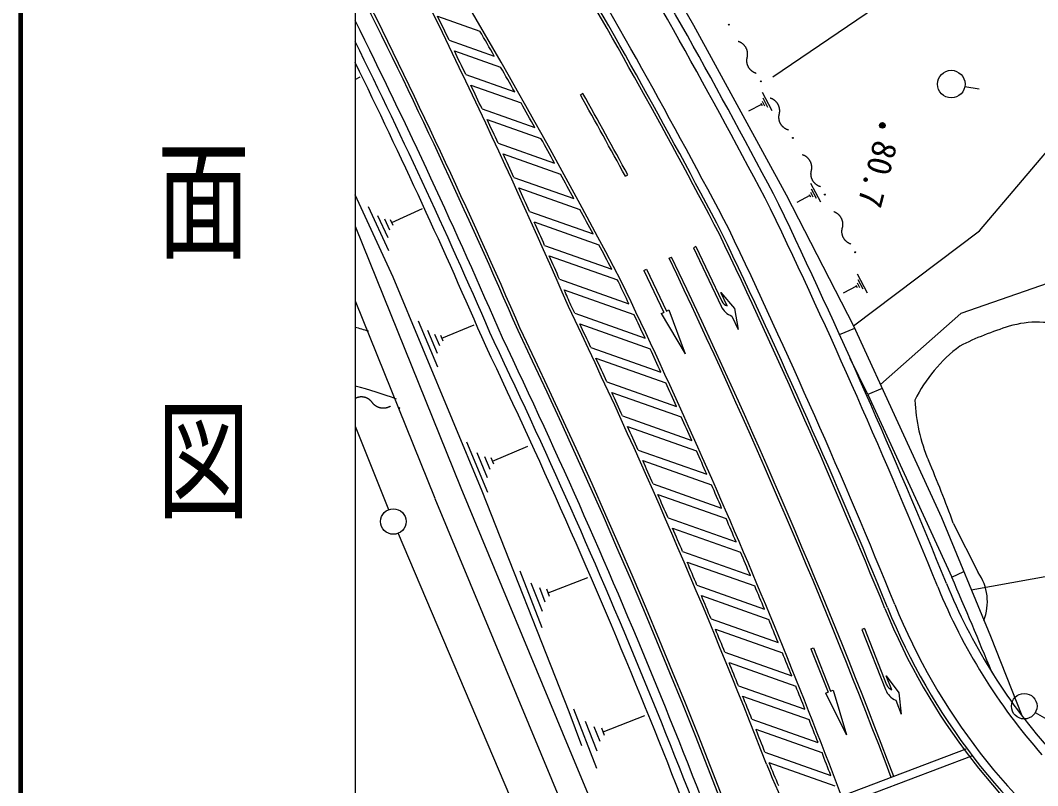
# Model space of a CAD drawing. Units: millimetres, scale not verified. Extents: x 40000 to 680000, y 20000 to 380000.
# Drawn here: x 40000 to 94683, y 292404 to 333545 of the extents above; entities that cross this region are included whole.
import ezdxf
from ezdxf.enums import TextEntityAlignment as Align

# ---------------------------------------------------------------- set-up
doc = ezdxf.new("R2010")
doc.units = ezdxf.units.MM
doc.header["$LTSCALE"] = 1000
for name, color, linetype, lineweight in [('M-BGD', 7, 'Continuous', 25), ('M-TTL', 2, 'Continuous', 140), ('M-TTL-BAND', 7, 'Continuous', 25)]:
    doc.layers.add(name, color=color, linetype=linetype, lineweight=lineweight)
doc.styles.add('@ＭＳ ゴシック', font='')
doc.styles.add('ＭＳ ゴシック', font='')
doc.styles.get('@ＭＳ ゴシック').set_extended_font_data('@MS Gothic')
doc.styles.get('ＭＳ ゴシック').set_extended_font_data('MS Gothic')

msp = doc.modelspace()

# ---------------------------------------------------------------- linework, layer by layer
at = {"layer": 'M-BGD'}
for p, q in [((62425, 333765), (64705, 332960)), ((63051, 332484), (65475, 331628)), ((63330, 331908), (65818, 331030)), ((58000, 330367), (58269, 330501)), ((63944, 330631), (66575, 329702)), ((64219, 330057), (66912, 329106)), ((90768, 329995), (91544, 329862)), ((70239, 329612), (70108, 329539)), ((79871, 329680), (80398, 328690)), ((79871, 329204), (80003, 328956)), ((79904, 329380), (80168, 328885)), ((64822, 328783), (67655, 327783)), ((79838, 329027), (79145, 328659)), ((79805, 329089), (79871, 328966)), ((65092, 328211), (67986, 327189)), ((86369, 327960), (86305, 327834)), ((65685, 326941), (68716, 325871)), ((65949, 326370), (69042, 325279)), ((66532, 325104), (69759, 323965)), ((72520, 325162), (72652, 325233)), ((66792, 324535), (70079, 323375)), ((82472, 324786), (83007, 323782)), ((82472, 324303), (82606, 324052)), ((82506, 324482), (82773, 323980)), ((82438, 324124), (81735, 323749)), ((82405, 324187), (82472, 324061)), ((59800, 321159), (58708, 323526)), ((59964, 322670), (61621, 323434)), ((67365, 323272), (70783, 322066)), ((59763, 321860), (59218, 323043)), ((59864, 322265), (59591, 322857)), ((60032, 322522), (59896, 322818)), ((67620, 322705), (71097, 321478)), ((58000, 322477), (63671, 308412)), ((68183, 321446), (71789, 320173)), ((76317, 321383), (76181, 321318)), ((76181, 321318), (77668, 318181)), ((76317, 321383), (77708, 318446)), ((68434, 320880), (72098, 319587)), ((74872, 320753), (75007, 320818)), ((73518, 320106), (73654, 320171)), ((73518, 320106), (73654, 320171)), ((73518, 320106), (74589, 317847)), ((73518, 320106), (74589, 317847)), ((73654, 320171), (74724, 317912)), ((73654, 320171), (74724, 317912)), ((84977, 319923), (85519, 318904)), ((68987, 319625), (72712, 318309)), ((84976, 319432), (85112, 319177)), ((85010, 319614), (85282, 319104)), ((69233, 319060), (72983, 317737)), ((77994, 318193), (77651, 318916)), ((77994, 318193), (77651, 318916)), ((84942, 319251), (84228, 318871)), ((84908, 319314), (84976, 319187)), ((58000, 318466), (62280, 307851)), ((69799, 317800), (73580, 316465)), ((74453, 317783), (74589, 317847)), ((74453, 317783), (74589, 317847)), ((74453, 317783), (75727, 315620)), ((74453, 317783), (75727, 315620)), ((74724, 317912), (74860, 317976)), ((74724, 317912), (74860, 317976)), ((74860, 317976), (75727, 315620)), ((74860, 317976), (75727, 315620)), ((62438, 314907), (61402, 317381)), ((62663, 316455), (64394, 317180)), ((70072, 317227), (73846, 315894)), ((78251, 317651), (78593, 316928)), ((78251, 317651), (78593, 316928)), ((62427, 315629), (61909, 316866)), ((62545, 316042), (62286, 316660)), ((84029, 316662), (84849, 316997)), ((62727, 316300), (62598, 316609)), ((70672, 315954), (74432, 314627)), ((70940, 315382), (74694, 314057)), ((85563, 313433), (84612, 315369)), ((71530, 314114), (75269, 312794)), ((71793, 313543), (75526, 312226)), ((72373, 312278), (76092, 310965)), ((58000, 311738), (59795, 307241)), ((72632, 311710), (76345, 310399)), ((65132, 308157), (63997, 310869)), ((65378, 309853), (67276, 310648)), ((65119, 308948), (64552, 310304)), ((65249, 309401), (64965, 310079)), ((73201, 310448), (76901, 309142)), ((65449, 309684), (65307, 310023)), ((73455, 309881), (77149, 308578)), ((74015, 308623), (77695, 307324)), ((63671, 308412), (69539, 294294)), ((74264, 308058), (77939, 306761)), ((62286, 307836), (71432, 285830)), ((74814, 306804), (78475, 305511)), ((75059, 306240), (78715, 304949)), ((90148, 306512), (91487, 303865)), ((60305, 305965), (67417, 289255)), ((75599, 304989), (79242, 303703)), ((75839, 304427), (79477, 303142)), ((68051, 300889), (66863, 303935)), ((68371, 302769), (70503, 303600)), ((68059, 301769), (67465, 303293)), ((68215, 302269), (67918, 303031)), ((68445, 302578), (68297, 302959)), ((76370, 303179), (79995, 301899)), ((76606, 302618), (80226, 301340)), ((77127, 301374), (80735, 300100)), ((77359, 300815), (80962, 299543)), ((85369, 300849), (85230, 300793)), ((85230, 300793), (86510, 297567)), ((85369, 300849), (86567, 297828)), ((82494, 299756), (82633, 299812)), ((82494, 299756), (82633, 299812)), ((82494, 299756), (83416, 297433)), ((82494, 299756), (83416, 297433)), ((82633, 299812), (83556, 297488)), ((82633, 299812), (83556, 297488)), ((77871, 299574), (81461, 298306)), ((78099, 299016), (81684, 297750)), ((86836, 297558), (86541, 298301)), ((86836, 297558), (86541, 298301)), ((78602, 297778), (82175, 296517)), ((83556, 297488), (83695, 297543)), ((83556, 297488), (83695, 297543)), ((83695, 297543), (84408, 295137)), ((83695, 297543), (84408, 295137)), ((78826, 297222), (82394, 295962)), ((83277, 297377), (83416, 297433)), ((83277, 297377), (83416, 297433)), ((83277, 297377), (84408, 295137)), ((83277, 297377), (84408, 295137)), ((87057, 297000), (87352, 296256)), ((87057, 297000), (87352, 296256)), ((70992, 293333), (69749, 296521)), ((71000, 294254), (70379, 295848)), ((71327, 295300), (73559, 296170)), ((79319, 295987), (82876, 294731)), ((94557, 296333), (108462, 288339)), ((71164, 294777), (70853, 295574)), ((71405, 295100), (71249, 295499)), ((79539, 295432), (83091, 294178)), ((69539, 294294), (77067, 276178)), ((80023, 294201), (83564, 292951)), ((90823, 294362), (84152, 291831)), ((91130, 293997), (84311, 291410)), ((80240, 293647), (83775, 292399))]:
    msp.add_line(p, q, dxfattribs=at)
for points in [[(58000, 361940), (58789, 360839), (62806, 354879), (68266, 346558), (70901, 342491), (76179, 333293), (81164, 324163), (84791, 317123)], [(80450, 330517), (97945, 342405), (105636, 347749)], [(79558, 330695), (79541, 330700), (79525, 330706), (79509, 330712), (79493, 330718), (79477, 330725), (79461, 330732), (79446, 330740), (79430, 330748), (79415, 330756), (79400, 330765), (79386, 330774), (79371, 330783), (79357, 330793), (79343, 330803), (79329, 330813), (79316, 330824), (79302, 330835), (79289, 330846), (79277, 330858), (79264, 330870), (79252, 330882), (79240, 330895), (79229, 330907), (79217, 330920), (79207, 330934), (79196, 330947), (79186, 330961), (79176, 330975), (79166, 330990), (79157, 331004), (79148, 331019), (79140, 331034), (79132, 331049), (79124, 331065), (79116, 331080), (79109, 331096), (79103, 331112), (79097, 331128), (79091, 331144), (79085, 331161), (79080, 331177), (79076, 331194), (79071, 331210), (79068, 331227), (79064, 331244), (79061, 331261), (79058, 331278), (79056, 331295), (79054, 331313), (79053, 331330), (79052, 331347), (79052, 331364), (79051, 331381), (79052, 331398), (79052, 331416), (79054, 331433), (79055, 331450), (79057, 331467), (79059, 331484), (79062, 331501), (79065, 331518), (79069, 331535), (79073, 331552), (79077, 331569), (79080, 331585), (79084, 331602), (79086, 331619), (79089, 331636), (79091, 331654), (79092, 331671), (79093, 331688), (79094, 331705), (79094, 331722), (79094, 331740), (79094, 331757), (79093, 331774), (79091, 331791), (79090, 331808), (79087, 331826), (79085, 331843), (79082, 331860), (79078, 331876), (79074, 331893), (79070, 331910), (79065, 331927), (79060, 331943), (79055, 331959), (79049, 331976), (79043, 331992), (79036, 332008), (79029, 332023), (79022, 332039), (79014, 332054), (79006, 332070), (78998, 332085), (78989, 332099), (78979, 332114), (78970, 332128), (78960, 332142), (78950, 332156), (78939, 332170), (78928, 332183), (78917, 332196), (78906, 332209), (78894, 332222), (78882, 332234), (78869, 332246), (78856, 332258), (78843, 332269), (78830, 332280), (78817, 332291), (78803, 332301), (78789, 332311), (78775, 332321), (78760, 332330), (78745, 332339), (78731, 332348), (78715, 332356), (78700, 332364), (78685, 332371), (78669, 332378), (78653, 332385), (78637, 332392), (78621, 332398), (78605, 332403), (78588, 332408)], [(81282, 327649), (81265, 327654), (81249, 327660), (81233, 327666), (81217, 327672), (81201, 327679), (81185, 327686), (81170, 327694), (81154, 327702), (81139, 327710), (81124, 327719), (81109, 327728), (81095, 327737), (81081, 327747), (81067, 327757), (81053, 327767), (81039, 327778), (81026, 327789), (81013, 327800), (81000, 327812), (80988, 327824), (80976, 327836), (80964, 327848), (80953, 327861), (80941, 327874), (80930, 327888), (80920, 327901), (80910, 327915), (80900, 327929), (80890, 327944), (80881, 327958), (80872, 327973), (80864, 327988), (80855, 328003), (80848, 328019), (80840, 328034), (80833, 328050), (80827, 328066), (80820, 328082), (80815, 328098), (80809, 328115), (80804, 328131), (80799, 328148), (80795, 328164), (80791, 328181), (80788, 328198), (80785, 328215), (80782, 328232), (80780, 328249), (80778, 328267), (80777, 328283), (80776, 328301), (80775, 328318), (80775, 328335), (80776, 328352), (80776, 328370), (80777, 328387), (80779, 328404), (80781, 328421), (80783, 328438), (80786, 328455), (80789, 328472), (80793, 328489), (80797, 328506), (80801, 328523), (80804, 328539), (80808, 328556), (80810, 328573), (80813, 328590), (80815, 328608), (80816, 328625), (80817, 328642), (80818, 328659), (80818, 328676), (80818, 328694), (80818, 328711), (80817, 328728), (80815, 328745), (80813, 328762), (80811, 328780), (80809, 328797), (80806, 328814), (80802, 328830), (80798, 328847), (80794, 328864), (80789, 328881), (80784, 328897), (80779, 328913), (80773, 328930), (80767, 328946), (80760, 328962), (80753, 328977), (80746, 328993), (80738, 329008), (80730, 329024), (80721, 329039), (80713, 329053), (80703, 329068), (80694, 329082), (80684, 329096), (80674, 329110), (80663, 329124), (80652, 329137), (80641, 329150), (80629, 329163), (80618, 329176), (80605, 329188), (80593, 329200), (80580, 329211), (80567, 329223), (80554, 329234), (80541, 329245), (80527, 329255), (80513, 329265), (80499, 329275), (80484, 329284), (80469, 329293), (80454, 329302), (80439, 329310), (80424, 329318), (80408, 329325), (80393, 329332), (80377, 329339), (80361, 329346), (80345, 329352), (80328, 329357), (80312, 329362)], [(84791, 317123), (91557, 322225), (96185, 327682)], [(131194, 328049), (112766, 323294), (95244, 319415), (90546, 317778), (86233, 313974)], [(83005, 324603), (82989, 324608), (82973, 324614), (82956, 324620), (82940, 324626), (82925, 324633), (82909, 324640), (82893, 324648), (82878, 324656), (82863, 324664), (82848, 324673), (82833, 324682), (82819, 324691), (82805, 324701), (82791, 324711), (82777, 324721), (82763, 324732), (82750, 324743), (82737, 324754), (82724, 324766), (82712, 324778), (82700, 324790), (82688, 324802), (82676, 324815), (82665, 324828), (82654, 324842), (82644, 324855), (82633, 324869), (82624, 324883), (82614, 324898), (82605, 324912), (82596, 324927), (82587, 324942), (82579, 324957), (82572, 324973), (82564, 324988), (82557, 325004), (82551, 325020), (82544, 325036), (82539, 325052), (82533, 325069), (82528, 325085), (82523, 325102), (82519, 325118), (82515, 325135), (82512, 325152), (82509, 325169), (82506, 325186), (82504, 325203), (82502, 325221), (82501, 325237), (82500, 325255), (82499, 325272), (82499, 325289), (82499, 325306), (82500, 325324), (82501, 325341), (82503, 325358), (82505, 325375), (82507, 325392), (82510, 325409), (82513, 325426), (82517, 325443), (82521, 325460), (82525, 325477), (82528, 325493), (82531, 325510), (82534, 325527), (82537, 325544), (82538, 325562), (82540, 325579), (82541, 325596), (82542, 325613), (82542, 325630), (82542, 325648), (82541, 325665), (82540, 325682), (82539, 325699), (82537, 325716), (82535, 325734), (82532, 325751), (82529, 325768), (82526, 325784), (82522, 325801), (82518, 325818), (82513, 325835), (82508, 325851), (82503, 325867), (82497, 325884), (82491, 325900), (82484, 325916), (82477, 325931), (82470, 325947), (82462, 325962), (82454, 325977), (82445, 325992), (82436, 326007), (82427, 326022), (82418, 326036), (82408, 326050), (82397, 326064), (82387, 326078), (82376, 326091), (82365, 326104), (82353, 326117), (82341, 326130), (82329, 326142), (82317, 326154), (82304, 326165), (82291, 326177), (82278, 326188), (82264, 326199), (82251, 326209), (82237, 326219), (82222, 326229), (82208, 326238), (82193, 326247), (82178, 326256), (82163, 326264), (82148, 326272), (82132, 326279), (82117, 326286), (82101, 326293), (82085, 326300), (82069, 326306), (82052, 326311), (82036, 326316)], [(70174, 294537), (69509, 296364), (64827, 308238), (60042, 319745), (58000, 324173)], [(84649, 321513), (84633, 321519), (84617, 321525), (84601, 321531), (84585, 321538), (84569, 321545), (84554, 321553), (84538, 321561), (84523, 321569), (84508, 321578), (84494, 321587), (84479, 321597), (84465, 321606), (84451, 321616), (84437, 321627), (84424, 321638), (84411, 321649), (84398, 321660), (84385, 321672), (84373, 321684), (84361, 321696), (84349, 321709), (84337, 321721), (84326, 321735), (84315, 321748), (84305, 321762), (84295, 321776), (84285, 321790), (84275, 321804), (84266, 321819), (84257, 321834), (84249, 321849), (84241, 321864), (84233, 321879), (84226, 321895), (84219, 321911), (84212, 321927), (84206, 321943), (84201, 321959), (84195, 321975), (84190, 321992), (84186, 322008), (84181, 322025), (84178, 322042), (84174, 322059), (84171, 322076), (84169, 322093), (84165, 322125), (84165, 322127), (84164, 322144), (84163, 322162), (84162, 322179), (84162, 322196), (84162, 322213), (84163, 322231), (84164, 322248), (84166, 322265), (84168, 322282), (84170, 322299), (84173, 322316), (84177, 322333), (84180, 322350), (84184, 322367), (84189, 322383), (84193, 322400), (84197, 322417), (84201, 322434), (84204, 322450), (84207, 322467), (84210, 322485), (84212, 322502), (84213, 322519), (84214, 322536), (84215, 322553), (84215, 322570), (84215, 322588), (84215, 322605), (84214, 322622), (84213, 322639), (84211, 322656), (84209, 322674), (84206, 322691), (84203, 322708), (84200, 322725), (84196, 322741), (84192, 322758), (84187, 322775), (84182, 322791), (84177, 322808), (84171, 322824), (84165, 322840), (84159, 322856), (84152, 322872), (84144, 322887), (84137, 322903), (84129, 322918), (84120, 322933), (84111, 322948), (84102, 322962), (84093, 322977), (84083, 322991), (84073, 323005), (84062, 323019), (84051, 323032), (84040, 323045), (84029, 323058), (84017, 323071), (84005, 323083), (83992, 323095), (83980, 323107), (83967, 323118), (83954, 323129), (83940, 323140), (83926, 323150), (83912, 323160), (83898, 323170), (83884, 323179), (83869, 323188), (83854, 323197), (83839, 323205), (83824, 323213), (83808, 323221), (83793, 323228), (83777, 323235), (83761, 323242), (83745, 323248), (83729, 323253)], [(77651, 318916), (78393, 318051), (78593, 316928)], [(77651, 318916), (78393, 318051), (78593, 316928)], [(84791, 317123), (87167, 311934), (89510, 306826), (92145, 300432), (93831, 296174)], [(86331, 313760), (85563, 313433), (90071, 303606), (90713, 303908)], [(59884, 312800), (59870, 312791), (59855, 312782), (59840, 312774), (59824, 312766), (59809, 312759), (59793, 312752), (59777, 312745), (59761, 312738), (59745, 312732), (59729, 312727), (59712, 312722), (59696, 312717), (59679, 312712), (59662, 312708), (59646, 312705), (59629, 312702), (59612, 312699), (59595, 312696), (59577, 312694), (59560, 312693), (59543, 312692), (59526, 312691), (59509, 312691), (59491, 312691), (59474, 312691), (59457, 312692), (59440, 312694), (59423, 312695), (59405, 312698), (59388, 312700), (59371, 312703), (59355, 312707), (59338, 312711), (59321, 312715), (59304, 312719), (59288, 312724), (59272, 312730), (59255, 312736), (59239, 312742), (59223, 312749), (59208, 312756), (59192, 312763), (59177, 312771), (59161, 312779), (59146, 312787), (59132, 312796), (59117, 312805), (59103, 312815), (59089, 312825), (59075, 312835), (59061, 312846), (59048, 312856), (59035, 312868), (59022, 312879), (59009, 312891), (58997, 312903), (58985, 312916), (58973, 312928), (58962, 312941), (58951, 312954), (58940, 312968), (58930, 312982), (58920, 312996), (58910, 313010), (58899, 313024), (58889, 313037), (58878, 313050), (58866, 313063), (58855, 313076), (58843, 313088), (58830, 313100), (58818, 313112), (58805, 313124), (58792, 313135), (58779, 313146), (58765, 313156), (58751, 313167), (58737, 313177), (58723, 313186), (58708, 313195), (58693, 313204), (58678, 313213), (58663, 313221), (58648, 313229), (58632, 313236), (58616, 313243), (58600, 313249), (58584, 313256), (58568, 313262), (58552, 313267), (58535, 313272), (58519, 313277), (58502, 313281), (58485, 313285), (58468, 313288), (58451, 313291), (58434, 313294), (58417, 313296), (58400, 313298), (58383, 313299), (58366, 313300), (58348, 313301), (58331, 313301), (58314, 313300), (58297, 313300), (58279, 313299), (58270, 313298), (58245, 313295), (58228, 313293), (58211, 313290), (58194, 313287), (58177, 313283), (58161, 313279), (58144, 313275), (58127, 313270), (58111, 313265), (58095, 313259), (58078, 313253), (58062, 313247), (58047, 313240), (58031, 313233), (58015, 313225)], [(91113, 302935), (115848, 307395), (138523, 311831)], [(86541, 298301), (87226, 297390), (87352, 296256)], [(86541, 298301), (87226, 297390), (87352, 296256)]]:
    msp.add_lwpolyline(points, dxfattribs=at)
for centre, radius in [((78076, 333313), 24.6), ((90041, 330120), 738), ((79800, 330267), 24.6), ((86337, 327897), 150), ((86337, 327897), 120), ((86337, 327897), 99.9), ((86337, 327897), 89.9), ((86337, 327897), 60), ((86337, 327897), 30), ((81524, 327221), 24.6), ((83248, 324175), 24.6), ((84879, 321078), 24.6), ((60367, 312702), 24.6), ((60050, 306603), 687), ((93961, 296675), 687)]:
    msp.add_circle(centre, radius, dxfattribs=at)
for centre, radius, start, end in [((-247404, 151700), 369996, 27.65247, 34.03771), ((-247404, 151700), 370496, 27.65106, 34.04007), ((-247404, 151700), 367496, 27.65957, 33.79438), ((-247405, 151699), 367073, 27.66179, 33.69517), ((-247405, 151699), 366923, 27.66222, 33.66003), ((-247405, 151699), 361077, 27.697, 32.24046), ((-260394, 175385), 359428, 23.40622, 27.64558), ((-260394, 175386), 356580, 23.38813, 26.75883), ((-260394, 175386), 356430, 23.38813, 26.71097), ((-260394, 175385), 359578, 25.90603, 26.13322), ((-260394, 175385), 355506, 23.38249, 26.41337), ((-247405, 151699), 360927, 29.90204, 30.14631), ((-260395, 175385), 355007, 23.37943, 26.25055), ((-260394, 175385), 359578, 25.57821, 25.80409), ((-260395, 175385), 354508, 23.37637, 26.08633), ((-247405, 151699), 360927, 29.54998, 29.79251), ((-260394, 175385), 359578, 25.25227, 25.47686), ((-247404, 151700), 363924, 28.46639, 29.25326), ((-247404, 151700), 364074, 28.46639, 29.25326), ((-247405, 151699), 360927, 29.20039, 29.44123), ((-260394, 175385), 359578, 24.92814, 25.15148), ((-247405, 151699), 360927, 28.85321, 29.09239), ((-260394, 175385), 359578, 24.6058, 24.82792), ((-247405, 151699), 360927, 28.50837, 28.74594), ((-260394, 175385), 359578, 24.28521, 24.50612), ((-247405, 151699), 360927, 28.16582, 28.40182), ((-253899, 163542), 370500, 22.12544, 25.56362), ((-253899, 163542), 371000, 22.12544, 25.56502), ((-260394, 175385), 359578, 23.96632, 24.18606), ((-253899, 163542), 367575, 22.12544, 25.55629), ((-253899, 163542), 368000, 22.12544, 25.55652), ((-253899, 163542), 367425, 22.12544, 25.55586), ((-247405, 151699), 360927, 27.8255, 28.05997), ((-260394, 175385), 359578, 23.6491, 23.8677), ((-253899, 163542), 364425, 20.78143, 25.55608), ((-253899, 163542), 364575, 20.78143, 25.55608), ((-247405, 151699), 360927, 27.697, 27.72033), ((-253899, 163542), 361425, 25.35421, 25.55608), ((-253899, 163542), 361575, 19.32239, 25.55608), ((-260394, 175385), 359578, 23.40622, 23.55099), ((78157, 318666), 500, 206.1084, 250.9313), ((78157, 318666), 500, 206.1084, 250.9313), ((-253899, 163542), 358425, 21.26763, 25.55608), ((-253899, 163542), 358575, 25.48003, 25.55608), ((-253899, 163542), 361425, 25.03118, 25.25377), ((78577, 318596), 1000, 204.5352, 250.9324), ((78577, 318596), 1000, 204.5352, 250.9324), ((-253899, 163542), 358575, 25.15373, 25.37857), ((94678, 312032), 5288, 70.8625, 106.7286), ((51381, 292665), 25257, 73.1053, 74.8061), ((-253899, 163542), 355425, 6.69835, 25.55608), ((-253899, 163542), 355575, 6.69551, 25.55608), ((97789, 301683), 16095, 106.7286, 116.9162), ((-253899, 163542), 354000, 18.75439, 25.55652), ((-253899, 163542), 354500, 18.75425, 25.55652), ((-253899, 163542), 353500, 21.99704, 25.55652), ((-253899, 163542), 361425, 24.70992, 24.93129), ((95292, 309589), 8030, 126.6182, 153.8653), ((-253899, 163542), 358575, 24.82925, 25.05284), ((52889, 293897), 20628, 69.1892, 75.6545), ((-253899, 163542), 361425, 24.3904, 24.61057), ((-253899, 163542), 358575, 24.50655, 24.72891), ((97255, 313498), 9179, 182.3221, 203.103), ((-253899, 163542), 358575, 24.18559, 24.40676), ((-253899, 163542), 361425, 24.07258, 24.29159), ((-253899, 163542), 361425, 23.75643, 23.97429), ((-253899, 163542), 358575, 23.86634, 24.08634), ((27816, 283876), 66315, 19.95922, 23.10297), ((-253899, 163542), 361425, 23.44191, 23.65865), ((-253899, 163542), 358575, 23.54876, 23.76761), ((-253899, 163542), 358575, 23.23281, 23.45053), ((-253899, 163542), 361425, 23.12898, 23.34463), ((-253899, 163542), 361425, 22.81762, 23.03219), ((-253899, 163542), 358575, 22.91846, 23.13508), ((-185688, 184496), 300383, 22.30601, 23.36107), ((89228, 302291), 2753, 338.6301, 34.886), ((-253899, 163542), 361425, 22.50779, 22.7213), ((118498, 314950), 31500, 202.1254, 221.5192), ((118498, 314950), 31000, 202.1254, 221.3994), ((-253899, 163542), 358575, 22.60567, 22.82122), ((118498, 314950), 34575, 202.1254, 233.2694), ((118498, 314950), 34425, 202.1254, 233.2694), ((118498, 314950), 34000, 202.1254, 233.2694), ((-253899, 163542), 361425, 22.19945, 22.41194), ((-253899, 163542), 358575, 22.29442, 22.50891), ((-253899, 163542), 361425, 21.89259, 22.10406), ((-253899, 163542), 358575, 21.98466, 22.19813), ((-253899, 163542), 361425, 21.58716, 21.79765), ((87445, 297922), 1000, 200.8247, 247.2219), ((87445, 297922), 1000, 200.8247, 247.2219), ((87030, 298019), 500, 202.3979, 247.2208), ((87030, 298019), 500, 202.3979, 247.2208), ((-253899, 163542), 358575, 21.67638, 21.88883), ((-253899, 163542), 353500, 18.7496, 21.99704), ((-253899, 163542), 361425, 21.28314, 21.49266), ((-253899, 163542), 358575, 21.36954, 21.581), ((-253899, 163542), 361425, 20.98051, 21.18907), ((105347, 303373), 27075, 201.2676, 228.224), ((105347, 303373), 26925, 201.1748, 204.0409)]:
    msp.add_arc(centre, radius, start, end, dxfattribs=at)
at = {"layer": 'M-TTL'}
msp.add_line((40000, 380000), (40000, 20000), dxfattribs=at)
at = {"layer": 'M-TTL-BAND'}
msp.add_line((58000, 370000), (58000, 20000), dxfattribs=at)

# ---------------------------------------------------------------- texts
at = {"layer": 'M-BGD', "style": 'ＭＳ ゴシック'}
msp.add_text('80.7', height=1320, rotation=255.352, dxfattribs=at).set_placement((87181, 326845), align=Align.TOP_LEFT)
at = {"layer": 'M-TTL-BAND', "style": '@ＭＳ ゴシック', "width": 1.4}
msp.add_text('平  面  図', height=3666, rotation=270, dxfattribs=at).set_placement((49777, 306475), align=Align.MIDDLE_RIGHT)

doc.saveas('drawing.dxf')
